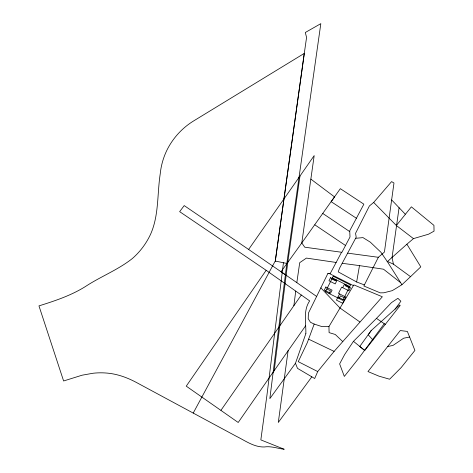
<?xml version="1.0" encoding="UTF-8"?>
<svg xmlns="http://www.w3.org/2000/svg" width="473" height="473" viewBox="0 0 473 473"><rect width="100%" height="100%" fill="white"/><g stroke="black" fill="none" stroke-linecap="round" stroke-linejoin="round"><path stroke-width="0.71" d="M283.439 262.746L266.89 395.605L260.836 439.89L284.22 449.267C277.592 448.487 271.141 445.891 264.224 446.979C253.895 447.216 245.251 440.67 236.388 436.331L136.307 382.415C128.065 378.016 119.19 374.651 109.896 373.404A70.4 70.4 0 0 0 93.11 373.238L82.089 375.201L63.613 380.978L38.957 305.883C54.992 300.875 71.098 295.513 85.424 286.532C100.619 276.534 117.954 269.917 132.263 258.601C139.978 251.932 146.192 243.625 150.515 234.389C159.052 215.422 157.113 193.942 160.235 173.822A69.98 69.98 0 0 1 166.697 150.645C172.568 138.548 181.869 128.218 193.303 121.135L304.287 53.384L306.575 37.379L305.28 32.513L320.824 23.65L286.774 263.798L269.846 398.615L295.471 363.282L305.86 333.589M266.157 270.296L179.651 211.65L184.204 205.595L248.621 249.448L299.971 176.045L287.767 262.42L274.198 370.613L238.203 422.478L186.25 386.157L266.157 270.296L309.661 300.893C302.998 310.607 306.126 322.627 305.86 333.595M288.134 350.493L278.301 422.448L311.825 376.827M293.875 305.664L295.737 291.126M399.082 207.706L392.064 257.454L393.4 264.153L410.529 276.67L420.793 266.867L406.91 244.198L413.449 238.617L428.609 234.182L434.043 231.143L433.936 225.355L411.38 206.849L396.362 225.503L413.449 238.617M410.529 276.67L401.926 284.716L395.144 288.908L392.206 290.659L383.828 292.787L380.227 292.864L363.849 285.994L378.353 257.294L384.419 252.068L393.979 183.01L391.597 181.602L373.676 202.444L369.401 205.962L355.554 233.331L356.204 237.198L339.596 268.126L338.207 271.869L356.648 281.985L364.387 284.923M275.292 261.055L304.287 53.384L275.292 261.055L286.815 263.443M286.774 263.798L301.792 242.927L314.184 155.599L298.924 177.535M295.471 363.282L297.511 368.361L314.687 378.518L317.714 371.553L334.115 351.386L382.344 296.778L353.828 284.894L328.948 326.571L321.8 326.559L314.184 324.058L310.477 322.29L308.219 318.737L308.414 313.114L316.626 296.453L296.825 282.629L299.716 262.669L306.427 258.092L336.143 262.456L341.547 252.257M356.648 281.985L359.504 265.619L383.514 269.202L400.643 282.683M317.714 371.553L298.25 361.662L307.308 342.653L314.184 324.058M316.626 296.453L327.96 273.317L329.356 273.542L353.396 285.615M329.137 293.544L330.503 290.812L326.837 288.968M336.078 279.709L335.511 280.832L331.845 278.993M339.561 293.91L336.433 300.142L342.665 303.276L345.798 297.038L338.497 293.372L341.624 287.141L348.926 290.806L350.493 287.685L344.255 284.557L342.694 287.673M339.111 298.552L340.483 295.82L344.149 297.659M346.053 284.716L345.491 285.84L349.157 287.685M356.406 218.254L363.873 204.182L340.335 188.674L301.792 242.927L304.724 247.19L341.908 252.304L350.008 236.997L349.718 230.812L356.406 218.254L331.183 201.699L334.571 196.928L310.867 179.125M336.143 262.456L330.154 273.672L327.96 273.317M193.221 413.071L275.333 260.836M395.085 309.076L400.891 301.224L397.888 298.303L391.49 302.608L376.478 318.382L353.467 341.329L344.705 354.443L339.632 363.914L344.32 376.425L358.463 358.605L384.224 323.757M273.187 372.074L305.647 325.743M220.98 410.268L301.283 295.034M372.949 340.028L400.188 305.481L399.679 304.955L371.264 330.491L368.195 334.76L372.949 340.028L364.789 350.493L353.467 341.329M371.264 330.491L359.728 346.508L364.571 350.322M287.767 262.42L281.021 271.721L286.159 275.274L248.621 249.448M406.91 244.198L387.352 261.634L401.926 284.716M387.671 346.549L393.069 345.379L403.67 338.201L409.606 337.024L414.91 350.428L401.216 367.533L389.604 379.222L378.956 376.153L367.976 371.565L400.259 330.556L407.354 331.419L409.606 337.024M355.607 238.309L362.98 237.612L370.329 242.164L380.913 252.245L387.352 261.634L387.115 261.291L393.4 264.153M342.162 263.29L359.504 265.619M347.696 253.15L378.353 257.294M308.627 339.159L334.115 351.386M332.407 277.864L349.724 286.555M338 297.026L344.232 300.16M385.259 324.377L376.478 318.382M322.846 213.5L349.76 231.622M314.841 224.841L345.509 245.493M285.402 274.742L296.825 282.629M359.864 321.959L339.969 308.012L320.865 287.862M342.807 341.654L335.268 334.47L329.09 332.625L328.948 326.571M373.676 202.444L396.362 225.503M391.656 199.937L405.225 214.133M325.844 287.022L324.283 290.144L330.515 293.272L332.081 290.156L325.844 287.022M330.538 277.669L328.977 280.791L335.209 283.918L336.776 280.802L330.538 277.669M333.217 276.262L325.465 291.699L342.777 300.39L350.528 284.953L333.217 276.262"/></g></svg>
